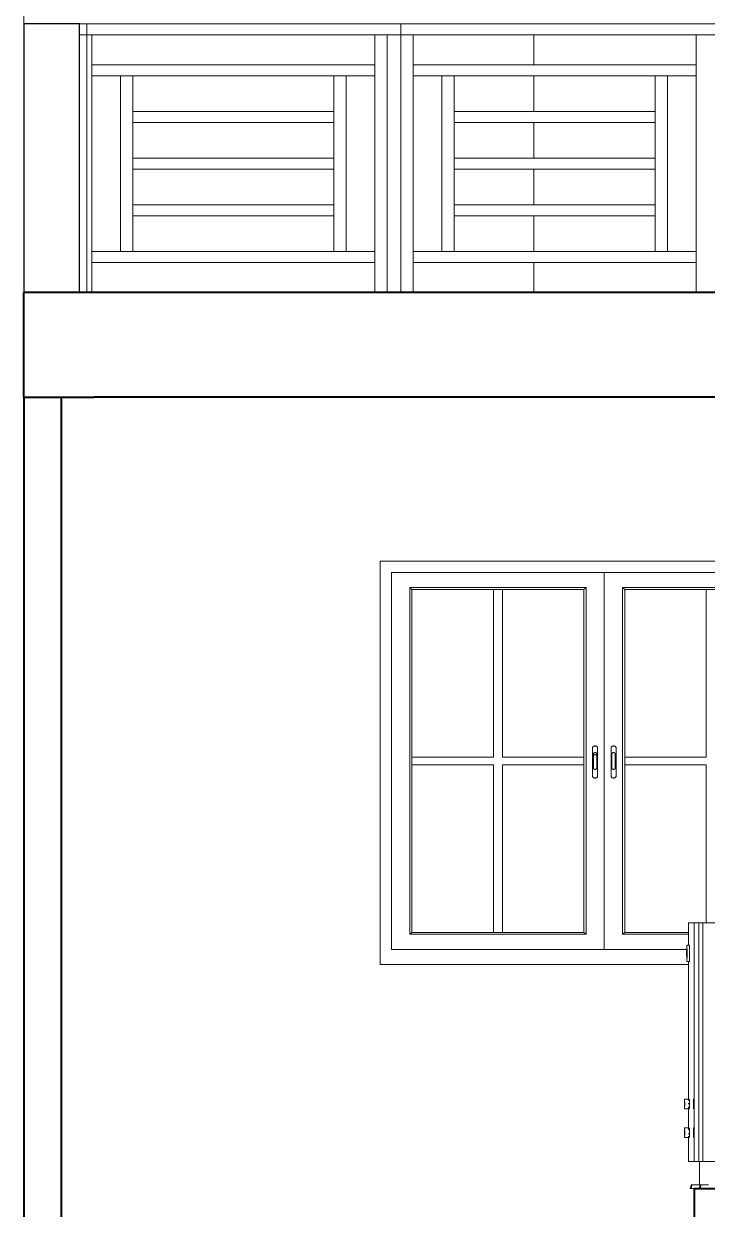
# Model space of a CAD drawing. Header units: inches. Extents: x 136316 to 155547, y -21384 to -17606.
# Drawn here: x 155025.5 to 155117, y -20206.3 to -20047.5 of the extents above; entities that cross this region are included whole.
import ezdxf

# ---------------------------------------------------------------- set-up
doc = ezdxf.new("R2010")
doc.units = ezdxf.units.IN
doc.header["$LTSCALE"] = 0.5
doc.header["$MEASUREMENT"] = 0
for name, color, linetype, lineweight in [('Annotate-Lite.w', 177, 'Continuous', 9), ('PARAPET', 50, 'Continuous', 13), ('wall', 1, 'Continuous', 40), ('wall light', 6, 'Continuous', 25), ('window', 4, 'Continuous', 13)]:
    doc.layers.add(name, color=color, linetype=linetype, lineweight=lineweight)

msp = doc.modelspace()

# ---------------------------------------------------------------- linework, layer by layer
at = {"layer": 'Annotate-Lite.w'}
msp.add_xline((155025.48, -19234.17), (0, 1), dxfattribs=at)
at = {"layer": 'PARAPET'}
for p, q in [((155033.91, -20047.52), (155032.95, -20047.52)), ((155075.97, -20047.52), (155033.91, -20047.52)), ((155033.91, -20083.52), (155033.91, -20047.52)), ((155075.97, -20083.52), (155075.97, -20047.52)), ((155162.01, -20047.52), (155075.97, -20047.52)), ((155032.95, -20049.02), (155034.6, -20049.02)), ((155034.6, -20049.02), (155072.48, -20049.02)), ((155034.6, -20083.52), (155034.6, -20049.02)), ((155075.97, -20049.02), (155072.48, -20049.02)), ((155072.48, -20083.52), (155072.48, -20049.02)), ((155074.13, -20083.52), (155074.13, -20049.02)), ((155077.62, -20049.02), (155075.97, -20049.02)), ((155077.62, -20083.52), (155077.62, -20049.02)), ((155077.62, -20049.02), (155093.77, -20049.02)), ((155093.77, -20053.02), (155093.77, -20049.02)), ((155093.77, -20049.02), (155118.99, -20049.02)), ((155115.5, -20083.52), (155115.5, -20049.02)), ((155072.48, -20053.02), (155034.6, -20053.02)), ((155115.5, -20053.02), (155077.62, -20053.02)), ((155034.6, -20054.52), (155068.64, -20054.52)), ((155038.44, -20078.02), (155038.44, -20054.52)), ((155040.09, -20078.02), (155040.09, -20054.52)), ((155066.99, -20078.02), (155066.99, -20054.52)), ((155068.64, -20078.02), (155068.64, -20054.52)), ((155068.64, -20054.52), (155072.48, -20054.52)), ((155077.62, -20054.52), (155111.66, -20054.52)), ((155081.46, -20078.02), (155081.46, -20054.52)), ((155083.11, -20078.02), (155083.11, -20054.52)), ((155093.77, -20059.27), (155093.77, -20054.52)), ((155110.01, -20078.02), (155110.01, -20054.52)), ((155111.66, -20078.02), (155111.66, -20054.52)), ((155111.66, -20054.52), (155115.5, -20054.52)), ((155066.99, -20059.27), (155040.09, -20059.27)), ((155110.01, -20059.27), (155083.11, -20059.27)), ((155040.09, -20060.77), (155066.99, -20060.77)), ((155083.11, -20060.77), (155110.01, -20060.77)), ((155093.77, -20065.52), (155093.77, -20060.77)), ((155066.99, -20065.52), (155040.09, -20065.52)), ((155110.01, -20065.52), (155083.11, -20065.52)), ((155040.09, -20067.02), (155066.99, -20067.02)), ((155083.11, -20067.02), (155110.01, -20067.02)), ((155093.77, -20071.77), (155093.77, -20067.02)), ((155066.99, -20071.77), (155040.09, -20071.77)), ((155110.01, -20071.77), (155083.11, -20071.77)), ((155040.09, -20073.27), (155066.99, -20073.27)), ((155083.11, -20073.27), (155110.01, -20073.27)), ((155093.77, -20078.02), (155093.77, -20073.27)), ((155068.64, -20078.02), (155034.6, -20078.02)), ((155072.48, -20078.02), (155068.64, -20078.02)), ((155111.66, -20078.02), (155077.62, -20078.02)), ((155115.5, -20078.02), (155111.66, -20078.02)), ((155034.6, -20079.52), (155072.48, -20079.52)), ((155077.62, -20079.52), (155115.5, -20079.52)), ((155093.77, -20083.52), (155093.77, -20079.52))]:
    msp.add_line(p, q, dxfattribs=at)
at = {"layer": 'wall'}
for p, q in [((155025.48, -20097.52), (155025.48, -20083.52)), ((155025.48, -20097.52), (155031.53, -20097.52)), ((155025.48, -20097.52), (155025.48, -20337.52)), ((155030.54, -20323.52), (155030.54, -20097.52)), ((155031.53, -20097.52), (155034.9, -20097.52)), ((155200.03, -20097.52), (155034.9, -20097.52)), ((155115.26, -20203.52), (155115.26, -20217.52)), ((155115.26, -20203.52), (155200.03, -20203.52))]:
    msp.add_line(p, q, dxfattribs=at)
msp.add_lwpolyline([(155234.4, -20088.52), (155234.4, -20083.52), (155033.91, -20083.52), (155032.95, -20083.52), (155028.85, -20083.52), (155025.48, -20083.52)], dxfattribs=at)
at = {"layer": 'wall light'}
for p, q in [((155025.48, -20047.52), (155025.48, -20083.52)), ((155032.95, -20047.52), (155025.48, -20047.52)), ((155032.95, -20083.52), (155032.95, -20047.52))]:
    msp.add_line(p, q, dxfattribs=at)
at = {"layer": 'window'}
for p, q in [((155073.22, -20173.52), (155073.22, -20119.52)), ((155073.22, -20119.52), (155169.22, -20119.52)), ((155074.72, -20171.52), (155074.72, -20121.02)), ((155074.72, -20121.02), (155131.72, -20121.02)), ((155103.22, -20121.02), (155103.22, -20171.52)), ((155100.79, -20123.04), (155077.16, -20123.04)), ((155077.16, -20123.04), (155077.16, -20169.49)), ((155077.46, -20123.29), (155077.16, -20123.04)), ((155077.46, -20123.29), (155077.46, -20169.24)), ((155077.46, -20123.29), (155100.49, -20123.29)), ((155088.37, -20123.29), (155088.37, -20145.76)), ((155089.58, -20123.29), (155089.58, -20145.76)), ((155100.49, -20123.29), (155100.79, -20123.04)), ((155100.49, -20169.24), (155100.49, -20123.29)), ((155100.79, -20169.49), (155100.79, -20123.04)), ((155105.66, -20169.49), (155105.66, -20123.04)), ((155105.66, -20123.04), (155129.29, -20123.04)), ((155105.96, -20123.29), (155105.66, -20123.04)), ((155105.96, -20169.24), (155105.96, -20123.29)), ((155128.99, -20123.29), (155105.96, -20123.29)), ((155116.87, -20123.29), (155116.87, -20145.76)), ((155101.67, -20144.43), (155101.66, -20144.46)), ((155101.66, -20144.46), (155101.66, -20144.5)), ((155101.69, -20144.39), (155101.67, -20144.43)), ((155101.72, -20144.36), (155101.69, -20144.39)), ((155101.75, -20144.33), (155101.72, -20144.36)), ((155101.79, -20144.3), (155101.75, -20144.33)), ((155101.84, -20144.28), (155101.79, -20144.3)), ((155101.89, -20144.27), (155101.84, -20144.28)), ((155101.94, -20144.26), (155101.89, -20144.27)), ((155101.99, -20144.25), (155101.94, -20144.26)), ((155102.04, -20144.26), (155101.99, -20144.25)), ((155102.09, -20144.27), (155102.04, -20144.26)), ((155102.14, -20144.28), (155102.09, -20144.27)), ((155102.19, -20144.3), (155102.14, -20144.28)), ((155102.23, -20144.33), (155102.19, -20144.3)), ((155102.26, -20144.36), (155102.23, -20144.33)), ((155102.29, -20144.39), (155102.26, -20144.36)), ((155102.31, -20144.43), (155102.29, -20144.39)), ((155102.32, -20144.46), (155102.31, -20144.43)), ((155102.33, -20144.5), (155102.31, -20144.43)), ((155102.33, -20144.5), (155102.32, -20144.46)), ((155104.12, -20144.5), (155104.14, -20144.43)), ((155104.12, -20144.5), (155104.13, -20144.46)), ((155104.13, -20144.46), (155104.14, -20144.43)), ((155104.14, -20144.43), (155104.16, -20144.39)), ((155104.16, -20144.39), (155104.19, -20144.36)), ((155104.22, -20144.33), (155104.19, -20144.36)), ((155104.26, -20144.3), (155104.22, -20144.33)), ((155104.26, -20144.3), (155104.31, -20144.28)), ((155104.35, -20144.27), (155104.31, -20144.28)), ((155104.41, -20144.26), (155104.35, -20144.27)), ((155104.46, -20144.25), (155104.41, -20144.26)), ((155104.51, -20144.26), (155104.46, -20144.25)), ((155104.51, -20144.26), (155104.56, -20144.27)), ((155104.56, -20144.27), (155104.61, -20144.28)), ((155104.61, -20144.28), (155104.65, -20144.3)), ((155104.65, -20144.3), (155104.69, -20144.33)), ((155104.69, -20144.33), (155104.73, -20144.36)), ((155104.76, -20144.39), (155104.73, -20144.36)), ((155104.78, -20144.43), (155104.76, -20144.39)), ((155104.79, -20144.46), (155104.78, -20144.43)), ((155104.79, -20144.46), (155104.79, -20144.5)), ((155088.37, -20145.76), (155077.46, -20145.76)), ((155100.49, -20145.76), (155089.58, -20145.76)), ((155101.66, -20144.5), (155101.66, -20148.32)), ((155101.77, -20145.29), (155101.78, -20145.26)), ((155101.77, -20145.31), (155101.77, -20145.29)), ((155101.77, -20145.59), (155101.77, -20145.31)), ((155101.77, -20145.56), (155101.78, -20145.54)), ((155101.77, -20145.59), (155101.77, -20145.56)), ((155101.77, -20147.23), (155101.77, -20145.59)), ((155101.78, -20145.26), (155101.79, -20145.24)), ((155101.78, -20145.54), (155101.79, -20145.52)), ((155101.79, -20145.24), (155101.81, -20145.21)), ((155101.79, -20145.52), (155101.81, -20145.49)), ((155101.81, -20145.21), (155101.83, -20145.19)), ((155101.81, -20145.49), (155101.83, -20145.47)), ((155101.83, -20145.19), (155101.86, -20145.18)), ((155101.83, -20145.47), (155101.86, -20145.46)), ((155101.86, -20145.18), (155101.89, -20145.16)), ((155101.86, -20145.46), (155101.89, -20145.44)), ((155101.89, -20145.16), (155101.92, -20145.15)), ((155101.89, -20145.44), (155101.92, -20145.43)), ((155101.92, -20145.15), (155101.96, -20145.15)), ((155101.92, -20145.43), (155101.96, -20145.43)), ((155101.96, -20145.15), (155101.99, -20145.14)), ((155101.96, -20145.43), (155101.99, -20145.42)), ((155101.99, -20145.14), (155102.03, -20145.15)), ((155101.99, -20145.42), (155102.03, -20145.43)), ((155102.03, -20145.15), (155102.06, -20145.15)), ((155102.03, -20145.43), (155102.06, -20145.43)), ((155102.06, -20145.15), (155102.09, -20145.16)), ((155102.06, -20145.43), (155102.09, -20145.44)), ((155102.09, -20145.16), (155102.12, -20145.18)), ((155102.09, -20145.44), (155102.12, -20145.46)), ((155102.12, -20145.18), (155102.15, -20145.19)), ((155102.12, -20145.46), (155102.15, -20145.47)), ((155102.15, -20145.19), (155102.17, -20145.21)), ((155102.15, -20145.47), (155102.17, -20145.49)), ((155102.17, -20145.21), (155102.19, -20145.24)), ((155102.17, -20145.49), (155102.19, -20145.52)), ((155102.19, -20145.24), (155102.2, -20145.26)), ((155102.19, -20145.52), (155102.2, -20145.54)), ((155102.2, -20145.26), (155102.21, -20145.29)), ((155102.2, -20145.54), (155102.21, -20145.56)), ((155102.21, -20145.29), (155102.22, -20145.31)), ((155102.21, -20145.56), (155102.22, -20145.59)), ((155102.22, -20147.23), (155102.22, -20145.31)), ((155102.33, -20148.32), (155102.33, -20144.5)), ((155104.12, -20148.32), (155104.12, -20144.5)), ((155104.24, -20145.29), (155104.23, -20145.31)), ((155104.23, -20145.31), (155104.23, -20147.23)), ((155104.26, -20145.24), (155104.24, -20145.26)), ((155104.24, -20145.26), (155104.24, -20145.29)), ((155104.28, -20145.21), (155104.26, -20145.24)), ((155104.3, -20145.19), (155104.28, -20145.21)), ((155104.33, -20145.18), (155104.3, -20145.19)), ((155104.36, -20145.16), (155104.33, -20145.18)), ((155104.39, -20145.15), (155104.36, -20145.16)), ((155104.42, -20145.15), (155104.39, -20145.15)), ((155104.46, -20145.14), (155104.42, -20145.15)), ((155104.49, -20145.15), (155104.46, -20145.14)), ((155104.53, -20145.15), (155104.49, -20145.15)), ((155104.56, -20145.16), (155104.53, -20145.15)), ((155104.59, -20145.18), (155104.56, -20145.16)), ((155104.62, -20145.19), (155104.59, -20145.18)), ((155104.64, -20145.21), (155104.62, -20145.19)), ((155104.66, -20145.24), (155104.64, -20145.21)), ((155104.67, -20145.26), (155104.66, -20145.24)), ((155104.68, -20145.29), (155104.67, -20145.26)), ((155104.68, -20145.31), (155104.68, -20145.29)), ((155104.68, -20147.23), (155104.68, -20145.31)), ((155104.79, -20144.5), (155104.79, -20148.32)), ((155105.96, -20145.76), (155116.87, -20145.76)), ((155088.37, -20146.77), (155077.46, -20146.77)), ((155088.37, -20146.77), (155088.37, -20169.24)), ((155089.58, -20146.77), (155089.58, -20169.24)), ((155100.49, -20146.77), (155089.58, -20146.77)), ((155101.77, -20147.23), (155101.77, -20147.26)), ((155101.77, -20147.26), (155101.78, -20147.28)), ((155101.78, -20147.28), (155101.79, -20147.31)), ((155101.79, -20147.31), (155101.81, -20147.33)), ((155101.81, -20147.33), (155101.83, -20147.35)), ((155101.83, -20147.35), (155101.86, -20147.37)), ((155101.86, -20147.37), (155101.89, -20147.38)), ((155101.89, -20147.38), (155101.92, -20147.39)), ((155101.92, -20147.39), (155101.96, -20147.4)), ((155101.96, -20147.4), (155101.99, -20147.4)), ((155101.99, -20147.4), (155102.03, -20147.4)), ((155102.03, -20147.4), (155102.06, -20147.39)), ((155102.06, -20147.39), (155102.09, -20147.38)), ((155102.09, -20147.38), (155102.12, -20147.37)), ((155102.12, -20147.37), (155102.15, -20147.35)), ((155102.15, -20147.35), (155102.17, -20147.33)), ((155102.17, -20147.33), (155102.19, -20147.31)), ((155102.19, -20147.31), (155102.2, -20147.28)), ((155102.2, -20147.28), (155102.21, -20147.26)), ((155102.21, -20147.26), (155102.22, -20147.23)), ((155104.24, -20147.26), (155104.23, -20147.23)), ((155104.24, -20147.28), (155104.24, -20147.26)), ((155104.26, -20147.31), (155104.24, -20147.28)), ((155104.28, -20147.33), (155104.26, -20147.31)), ((155104.3, -20147.35), (155104.28, -20147.33)), ((155104.33, -20147.37), (155104.3, -20147.35)), ((155104.36, -20147.38), (155104.33, -20147.37)), ((155104.39, -20147.39), (155104.36, -20147.38)), ((155104.42, -20147.4), (155104.39, -20147.39)), ((155104.46, -20147.4), (155104.42, -20147.4)), ((155104.49, -20147.4), (155104.46, -20147.4)), ((155104.53, -20147.39), (155104.49, -20147.4)), ((155104.56, -20147.38), (155104.53, -20147.39)), ((155104.59, -20147.37), (155104.56, -20147.38)), ((155104.62, -20147.35), (155104.59, -20147.37)), ((155104.64, -20147.33), (155104.62, -20147.35)), ((155104.66, -20147.31), (155104.64, -20147.33)), ((155104.67, -20147.28), (155104.66, -20147.31)), ((155104.68, -20147.26), (155104.67, -20147.28)), ((155104.68, -20147.23), (155104.68, -20147.26)), ((155105.96, -20146.77), (155116.87, -20146.77)), ((155116.87, -20146.77), (155116.87, -20167.93)), ((155101.66, -20148.36), (155101.66, -20148.32)), ((155101.66, -20148.32), (155101.67, -20148.4)), ((155101.66, -20148.36), (155101.67, -20148.4)), ((155101.67, -20148.4), (155101.69, -20148.43)), ((155101.69, -20148.43), (155101.72, -20148.46)), ((155101.72, -20148.46), (155101.75, -20148.49)), ((155101.75, -20148.49), (155101.79, -20148.52)), ((155101.79, -20148.52), (155101.84, -20148.54)), ((155101.84, -20148.54), (155101.89, -20148.55)), ((155101.89, -20148.55), (155101.94, -20148.56)), ((155101.94, -20148.56), (155101.99, -20148.57)), ((155101.99, -20148.57), (155102.04, -20148.56)), ((155102.04, -20148.56), (155102.09, -20148.55)), ((155102.09, -20148.55), (155102.14, -20148.54)), ((155102.14, -20148.54), (155102.19, -20148.52)), ((155102.19, -20148.52), (155102.23, -20148.49)), ((155102.23, -20148.49), (155102.26, -20148.46)), ((155102.26, -20148.46), (155102.29, -20148.43)), ((155102.29, -20148.43), (155102.31, -20148.4)), ((155102.31, -20148.4), (155102.32, -20148.36)), ((155102.32, -20148.36), (155102.33, -20148.32)), ((155104.13, -20148.36), (155104.12, -20148.32)), ((155104.14, -20148.4), (155104.13, -20148.36)), ((155104.14, -20148.4), (155104.16, -20148.43)), ((155104.16, -20148.43), (155104.19, -20148.46)), ((155104.19, -20148.46), (155104.22, -20148.49)), ((155104.26, -20148.52), (155104.22, -20148.49)), ((155104.31, -20148.54), (155104.26, -20148.52)), ((155104.31, -20148.54), (155104.35, -20148.55)), ((155104.41, -20148.56), (155104.35, -20148.55)), ((155104.46, -20148.57), (155104.41, -20148.56)), ((155104.46, -20148.57), (155104.51, -20148.56)), ((155104.51, -20148.56), (155104.56, -20148.55)), ((155104.61, -20148.54), (155104.56, -20148.55)), ((155104.65, -20148.52), (155104.61, -20148.54)), ((155104.65, -20148.52), (155104.69, -20148.49)), ((155104.69, -20148.49), (155104.73, -20148.46)), ((155104.73, -20148.46), (155104.76, -20148.43)), ((155104.78, -20148.4), (155104.76, -20148.43)), ((155104.79, -20148.32), (155104.78, -20148.4)), ((155104.79, -20148.36), (155104.78, -20148.4)), ((155104.79, -20148.36), (155104.79, -20148.32)), ((155114.51, -20167.93), (155115.26, -20167.93)), ((155114.51, -20171), (155114.51, -20167.93)), ((155115.26, -20199.94), (155115.26, -20167.93)), ((155115.26, -20167.93), (155115.89, -20167.93)), ((155115.89, -20167.93), (155115.89, -20199.94)), ((155116.41, -20167.93), (155115.89, -20167.93)), ((155116.41, -20167.93), (155116.41, -20199.94)), ((155116.41, -20167.93), (155157.41, -20167.93)), ((155077.46, -20169.24), (155077.16, -20169.49)), ((155077.16, -20169.49), (155100.79, -20169.49)), ((155077.46, -20169.24), (155100.49, -20169.24)), ((155100.79, -20169.49), (155100.49, -20169.24)), ((155105.66, -20169.49), (155105.96, -20169.24)), ((155114.51, -20169.49), (155105.66, -20169.49)), ((155114.51, -20169.24), (155105.96, -20169.24)), ((155114.25, -20171.28), (155114.26, -20171.11)), ((155114.25, -20171.5), (155114.25, -20171.28)), ((155114.26, -20171), (155114.27, -20170.96)), ((155114.26, -20171.11), (155114.26, -20171)), ((155114.27, -20170.96), (155114.28, -20171)), ((155114.61, -20170.96), (155114.27, -20170.96)), ((155114.28, -20171), (155114.29, -20171.11)), ((155114.29, -20171.11), (155114.29, -20171.28)), ((155114.29, -20171.28), (155114.3, -20171.5)), ((155114.61, -20170.96), (155114.6, -20171)), ((155114.61, -20171), (155114.61, -20170.96)), ((155114.62, -20171.11), (155114.61, -20171)), ((155114.63, -20171.28), (155114.62, -20171.11)), ((155114.63, -20171.5), (155114.63, -20171.28)), ((155114.25, -20171.52), (155074.72, -20171.52)), ((155114.24, -20171.76), (155114.25, -20171.52)), ((155114.24, -20171.76), (155114.24, -20172.05)), ((155114.24, -20172.33), (155114.24, -20172.05)), ((155114.25, -20172.59), (155114.24, -20172.33)), ((155114.25, -20171.52), (155114.25, -20171.5)), ((155114.25, -20172.81), (155114.25, -20172.59)), ((155114.25, -20172.81), (155114.26, -20172.98)), ((155114.26, -20172.98), (155114.26, -20173.09)), ((155114.28, -20173.09), (155114.29, -20172.98)), ((155114.3, -20172.59), (155114.29, -20172.81)), ((155114.29, -20172.98), (155114.29, -20172.81)), ((155114.3, -20171.5), (155114.3, -20171.76)), ((155114.3, -20171.76), (155114.3, -20172.05)), ((155114.3, -20172.05), (155114.3, -20172.33)), ((155114.3, -20172.33), (155114.3, -20172.59)), ((155114.61, -20173.09), (155114.62, -20172.98)), ((155114.62, -20172.98), (155114.63, -20172.81)), ((155114.63, -20171.76), (155114.63, -20171.5)), ((155114.64, -20172.05), (155114.63, -20171.76)), ((155114.63, -20172.33), (155114.64, -20172.05)), ((155114.63, -20172.59), (155114.63, -20172.33)), ((155114.63, -20172.81), (155114.63, -20172.59)), ((155073.22, -20173.52), (155114.51, -20173.52)), ((155114.26, -20173.09), (155114.27, -20173.13)), ((155114.27, -20173.13), (155114.28, -20173.09)), ((155114.61, -20173.13), (155114.27, -20173.13)), ((155114.51, -20191.65), (155114.51, -20173.09)), ((155114.61, -20173.13), (155114.6, -20173.09)), ((155114.61, -20173.09), (155114.61, -20173.13)), ((155113.95, -20191.84), (155113.96, -20191.76)), ((155113.95, -20191.84), (155113.95, -20191.93)), ((155113.95, -20192.02), (155113.95, -20191.93)), ((155113.95, -20192.12), (155113.95, -20192.02)), ((155113.95, -20192.12), (155113.95, -20192.22)), ((155113.97, -20191.58), (155113.96, -20191.61)), ((155113.96, -20191.65), (155113.96, -20191.61)), ((155113.96, -20191.7), (155113.96, -20191.65)), ((155113.96, -20191.7), (155113.96, -20191.76)), ((155113.98, -20191.61), (155113.97, -20191.58)), ((155113.97, -20191.58), (155113.97, -20191.58)), ((155113.97, -20191.58), (155113.97, -20191.58)), ((155114.6, -20191.58), (155113.97, -20191.58)), ((155113.98, -20191.65), (155113.98, -20191.61)), ((155113.98, -20191.65), (155113.98, -20191.7)), ((155113.98, -20191.7), (155113.98, -20191.76)), ((155113.98, -20191.76), (155113.98, -20191.84)), ((155113.99, -20191.93), (155113.98, -20191.84)), ((155113.99, -20191.93), (155113.99, -20192.02)), ((155113.99, -20192.12), (155113.99, -20192.02)), ((155113.99, -20192.12), (155113.99, -20192.22)), ((155114.51, -20191.76), (155114.51, -20191.7)), ((155114.51, -20192.22), (155114.51, -20192.12)), ((155114.58, -20192.22), (155114.58, -20192.12)), ((155114.59, -20191.61), (155114.6, -20191.58)), ((155114.59, -20191.61), (155114.59, -20191.65)), ((155114.59, -20191.76), (155114.59, -20191.7)), ((155114.59, -20192.12), (155114.59, -20192.12)), ((155114.6, -20191.58), (155114.6, -20191.61)), ((155114.6, -20191.58), (155114.6, -20191.58)), ((155114.6, -20191.58), (155114.6, -20191.58)), ((155114.6, -20191.61), (155114.61, -20191.65)), ((155114.61, -20191.65), (155114.61, -20191.7)), ((155114.61, -20191.76), (155114.61, -20191.7)), ((155114.61, -20191.84), (155114.61, -20191.76)), ((155114.61, -20191.84), (155114.62, -20191.93)), ((155114.61, -20192.12), (155114.61, -20192.12)), ((155114.62, -20192.02), (155114.62, -20191.93)), ((155114.62, -20192.02), (155114.62, -20192.12)), ((155114.62, -20192.22), (155114.62, -20192.12)), ((155115.16, -20191.65), (155115.17, -20191.61)), ((155115.16, -20191.7), (155115.16, -20191.65)), ((155115.16, -20191.7), (155115.16, -20191.76)), ((155115.16, -20191.84), (155115.16, -20191.76)), ((155115.16, -20191.84), (155115.16, -20191.93)), ((155115.16, -20192.02), (155115.16, -20191.93)), ((155115.16, -20192.12), (155115.16, -20192.02)), ((155115.16, -20192.12), (155115.16, -20192.22)), ((155115.17, -20191.58), (155115.18, -20191.58)), ((155115.26, -20191.58), (155115.17, -20191.58)), ((155115.17, -20191.58), (155115.17, -20191.58)), ((155115.17, -20191.58), (155115.17, -20191.61)), ((155115.18, -20191.61), (155115.18, -20191.58)), ((155115.18, -20191.65), (155115.18, -20191.61)), ((155115.18, -20191.65), (155115.18, -20191.7)), ((155115.18, -20191.7), (155115.19, -20191.76)), ((155115.19, -20191.76), (155115.19, -20191.84)), ((155115.19, -20191.93), (155115.19, -20191.84)), ((155115.19, -20191.93), (155115.19, -20192.02)), ((155115.19, -20192.12), (155115.19, -20192.02)), ((155115.19, -20192.12), (155115.19, -20192.22)), ((155113.95, -20192.32), (155113.95, -20192.22)), ((155113.95, -20192.41), (155113.95, -20192.32)), ((155113.95, -20192.51), (155113.95, -20192.41)), ((155113.95, -20192.59), (155113.95, -20192.51)), ((155113.96, -20192.67), (155113.95, -20192.59)), ((155113.96, -20192.67), (155113.96, -20192.73)), ((155113.96, -20192.79), (155113.96, -20192.73)), ((155113.96, -20192.79), (155113.96, -20192.82)), ((155113.97, -20192.85), (155113.96, -20192.82)), ((155113.97, -20192.85), (155113.98, -20192.82)), ((155113.97, -20192.85), (155113.97, -20192.86)), ((155113.97, -20192.85), (155113.97, -20192.86)), ((155113.97, -20192.86), (155114.6, -20192.86)), ((155113.99, -20192.51), (155113.98, -20192.59)), ((155113.98, -20192.59), (155113.98, -20192.67)), ((155113.98, -20192.73), (155113.98, -20192.67)), ((155113.98, -20192.79), (155113.98, -20192.73)), ((155113.98, -20192.79), (155113.98, -20192.82)), ((155113.99, -20192.22), (155113.99, -20192.32)), ((155113.99, -20192.41), (155113.99, -20192.32)), ((155113.99, -20192.41), (155113.99, -20192.51)), ((155114.51, -20192.67), (155114.51, -20192.59)), ((155114.51, -20192.79), (155114.51, -20192.73)), ((155114.51, -20195.45), (155114.51, -20192.82)), ((155114.58, -20192.59), (155114.59, -20192.67)), ((155114.59, -20192.17), (155114.59, -20192.12)), ((155114.59, -20192.17), (155114.59, -20192.22)), ((155114.59, -20192.79), (155114.59, -20192.73)), ((155114.6, -20192.85), (155114.59, -20192.82)), ((155114.6, -20192.82), (155114.61, -20192.79)), ((155114.6, -20192.82), (155114.6, -20192.85)), ((155114.6, -20192.86), (155114.6, -20192.85)), ((155114.6, -20192.86), (155114.6, -20192.85)), ((155114.61, -20192.17), (155114.61, -20192.12)), ((155114.61, -20192.17), (155114.61, -20192.22)), ((155114.61, -20192.59), (155114.62, -20192.51)), ((155114.61, -20192.67), (155114.61, -20192.59)), ((155114.61, -20192.73), (155114.61, -20192.67)), ((155114.61, -20192.73), (155114.61, -20192.79)), ((155114.62, -20192.32), (155114.62, -20192.22)), ((155114.62, -20192.41), (155114.62, -20192.32)), ((155114.62, -20192.51), (155114.62, -20192.41)), ((155115.16, -20192.32), (155115.16, -20192.22)), ((155115.16, -20192.41), (155115.16, -20192.32)), ((155115.16, -20192.51), (155115.16, -20192.41)), ((155115.16, -20192.59), (155115.16, -20192.51)), ((155115.16, -20192.67), (155115.16, -20192.59)), ((155115.16, -20192.67), (155115.16, -20192.73)), ((155115.16, -20192.79), (155115.16, -20192.73)), ((155115.16, -20192.79), (155115.17, -20192.82)), ((155115.17, -20192.85), (155115.17, -20192.82)), ((155115.18, -20192.85), (155115.17, -20192.86)), ((155115.17, -20192.85), (155115.17, -20192.86)), ((155115.17, -20192.86), (155115.26, -20192.86)), ((155115.18, -20192.73), (155115.19, -20192.67)), ((155115.18, -20192.79), (155115.18, -20192.73)), ((155115.18, -20192.79), (155115.18, -20192.82)), ((155115.18, -20192.85), (155115.18, -20192.82)), ((155115.19, -20192.22), (155115.19, -20192.32)), ((155115.19, -20192.41), (155115.19, -20192.32)), ((155115.19, -20192.41), (155115.19, -20192.51)), ((155115.19, -20192.51), (155115.19, -20192.59)), ((155115.19, -20192.59), (155115.19, -20192.67)), ((155113.96, -20195.6), (155113.95, -20195.68)), ((155113.95, -20195.77), (155113.95, -20195.68)), ((155113.95, -20195.77), (155113.95, -20195.86)), ((155113.95, -20195.86), (155113.95, -20195.96)), ((155113.95, -20196.06), (155113.95, -20195.96)), ((155113.95, -20196.06), (155113.95, -20196.16)), ((155113.95, -20196.16), (155113.95, -20196.25)), ((155113.95, -20196.25), (155113.95, -20196.35)), ((155113.95, -20196.35), (155113.95, -20196.43)), ((155113.95, -20196.43), (155113.96, -20196.51)), ((155113.96, -20195.45), (155113.97, -20195.42)), ((155113.96, -20195.49), (155113.96, -20195.45)), ((155113.96, -20195.49), (155113.96, -20195.54)), ((155113.96, -20195.6), (155113.96, -20195.54)), ((155113.96, -20196.57), (155113.96, -20196.51)), ((155113.96, -20196.57), (155113.96, -20196.63)), ((155113.96, -20196.67), (155113.96, -20196.63)), ((155113.96, -20196.67), (155113.97, -20196.69)), ((155113.97, -20195.42), (155113.98, -20195.45)), ((155113.97, -20195.42), (155113.97, -20195.42)), ((155113.97, -20195.42), (155113.97, -20195.42)), ((155113.97, -20195.42), (155114.6, -20195.42)), ((155113.98, -20196.67), (155113.97, -20196.69)), ((155113.97, -20196.7), (155113.97, -20196.69)), ((155113.97, -20196.7), (155113.97, -20196.69)), ((155114.6, -20196.7), (155113.97, -20196.7)), ((155113.98, -20195.45), (155113.98, -20195.49)), ((155113.98, -20195.54), (155113.98, -20195.49)), ((155113.98, -20195.54), (155113.98, -20195.6)), ((155113.98, -20195.68), (155113.98, -20195.6)), ((155113.98, -20195.68), (155113.99, -20195.77)), ((155113.98, -20196.43), (155113.99, -20196.35)), ((155113.98, -20196.51), (155113.98, -20196.43)), ((155113.98, -20196.51), (155113.98, -20196.57)), ((155113.98, -20196.57), (155113.98, -20196.63)), ((155113.98, -20196.67), (155113.98, -20196.63)), ((155113.99, -20195.86), (155113.99, -20195.77)), ((155113.99, -20195.86), (155113.99, -20195.96)), ((155113.99, -20196.06), (155113.99, -20195.96)), ((155113.99, -20196.16), (155113.99, -20196.06)), ((155113.99, -20196.16), (155113.99, -20196.25)), ((155113.99, -20196.35), (155113.99, -20196.25)), ((155114.51, -20195.54), (155114.51, -20195.49)), ((155114.51, -20195.68), (155114.51, -20195.6)), ((155114.51, -20196.25), (155114.51, -20196.16)), ((155114.51, -20196.57), (155114.51, -20196.51)), ((155114.51, -20199.94), (155114.51, -20196.63)), ((155114.58, -20195.68), (155114.59, -20195.6)), ((155114.58, -20196.25), (155114.58, -20196.16)), ((155114.6, -20195.42), (155114.59, -20195.45)), ((155114.59, -20195.54), (155114.59, -20195.49)), ((155114.59, -20196.19), (155114.59, -20196.16)), ((155114.59, -20196.19), (155114.59, -20196.23)), ((155114.59, -20196.23), (155114.59, -20196.25)), ((155114.59, -20196.51), (155114.59, -20196.57)), ((155114.59, -20196.63), (155114.59, -20196.67)), ((155114.59, -20196.67), (155114.6, -20196.69)), ((155114.6, -20195.45), (155114.6, -20195.42)), ((155114.6, -20195.42), (155114.6, -20195.42)), ((155114.6, -20195.42), (155114.6, -20195.42)), ((155114.61, -20195.49), (155114.6, -20195.45)), ((155114.61, -20196.63), (155114.6, -20196.67)), ((155114.6, -20196.69), (155114.6, -20196.67)), ((155114.6, -20196.69), (155114.6, -20196.7)), ((155114.6, -20196.69), (155114.6, -20196.7)), ((155114.61, -20195.54), (155114.61, -20195.49)), ((155114.61, -20195.6), (155114.61, -20195.54)), ((155114.61, -20195.6), (155114.61, -20195.68)), ((155114.62, -20195.77), (155114.61, -20195.68)), ((155114.61, -20196.16), (155114.61, -20196.19)), ((155114.61, -20196.23), (155114.61, -20196.19)), ((155114.61, -20196.25), (155114.61, -20196.23)), ((155114.61, -20196.43), (155114.62, -20196.35)), ((155114.61, -20196.51), (155114.61, -20196.43)), ((155114.61, -20196.57), (155114.61, -20196.51)), ((155114.61, -20196.63), (155114.61, -20196.57)), ((155114.62, -20195.77), (155114.62, -20195.86)), ((155114.62, -20195.96), (155114.62, -20195.86)), ((155114.62, -20195.96), (155114.62, -20196.06)), ((155114.62, -20196.16), (155114.62, -20196.06)), ((155114.62, -20196.25), (155114.62, -20196.16)), ((155114.62, -20196.35), (155114.62, -20196.25)), ((155115.16, -20195.49), (155115.17, -20195.45)), ((155115.16, -20195.49), (155115.16, -20195.54)), ((155115.16, -20195.6), (155115.16, -20195.54)), ((155115.16, -20195.6), (155115.16, -20195.68)), ((155115.16, -20195.77), (155115.16, -20195.68)), ((155115.16, -20195.77), (155115.16, -20195.86)), ((155115.16, -20195.86), (155115.16, -20195.96)), ((155115.16, -20196.06), (155115.16, -20195.96)), ((155115.16, -20196.06), (155115.16, -20196.16)), ((155115.16, -20196.16), (155115.16, -20196.25)), ((155115.16, -20196.25), (155115.16, -20196.35)), ((155115.16, -20196.35), (155115.16, -20196.43)), ((155115.16, -20196.43), (155115.16, -20196.51)), ((155115.16, -20196.57), (155115.16, -20196.51)), ((155115.16, -20196.57), (155115.16, -20196.63)), ((155115.17, -20196.67), (155115.16, -20196.63)), ((155115.17, -20195.45), (155115.17, -20195.42)), ((155115.17, -20195.42), (155115.17, -20195.42)), ((155115.18, -20195.42), (155115.17, -20195.42)), ((155115.17, -20195.42), (155115.26, -20195.42)), ((155115.17, -20196.67), (155115.17, -20196.69)), ((155115.17, -20196.7), (155115.17, -20196.69)), ((155115.17, -20196.7), (155115.18, -20196.69)), ((155115.26, -20196.7), (155115.17, -20196.7)), ((155115.18, -20195.42), (155115.18, -20195.45)), ((155115.18, -20195.45), (155115.18, -20195.49)), ((155115.18, -20195.54), (155115.18, -20195.49)), ((155115.18, -20195.54), (155115.19, -20195.6)), ((155115.19, -20196.51), (155115.18, -20196.57)), ((155115.18, -20196.57), (155115.18, -20196.63)), ((155115.18, -20196.67), (155115.18, -20196.63)), ((155115.18, -20196.67), (155115.18, -20196.69)), ((155115.19, -20195.68), (155115.19, -20195.6)), ((155115.19, -20195.68), (155115.19, -20195.77)), ((155115.19, -20195.86), (155115.19, -20195.77)), ((155115.19, -20195.86), (155115.19, -20195.96)), ((155115.19, -20196.06), (155115.19, -20195.96)), ((155115.19, -20196.16), (155115.19, -20196.06)), ((155115.19, -20196.16), (155115.19, -20196.25)), ((155115.19, -20196.35), (155115.19, -20196.25)), ((155115.19, -20196.43), (155115.19, -20196.35)), ((155115.19, -20196.51), (155115.19, -20196.43)), ((155115.26, -20199.94), (155114.51, -20199.94)), ((155115.26, -20199.94), (155115.89, -20199.94)), ((155115.89, -20199.94), (155115.97, -20199.94)), ((155115.96, -20199.94), (155115.96, -20203.03)), ((155115.97, -20203.03), (155115.97, -20199.94)), ((155115.97, -20199.94), (155116.41, -20199.94)), ((155157.41, -20199.94), (155116.41, -20199.94)), ((155114.72, -20203.52), (155114.83, -20203.08)), ((155114.84, -20203.07), (155114.83, -20203.07)), ((155114.83, -20203.08), (155114.83, -20203.07)), ((155114.85, -20203.05), (155114.84, -20203.06)), ((155114.84, -20203.06), (155114.84, -20203.07)), ((155114.84, -20203.06), (155114.84, -20203.06)), ((155114.84, -20203.06), (155114.84, -20203.06)), ((155114.84, -20203.52), (155114.94, -20203.08)), ((155114.86, -20203.04), (155114.85, -20203.05)), ((155114.85, -20203.05), (155114.85, -20203.05)), ((155114.85, -20203.05), (155114.85, -20203.05)), ((155114.86, -20203.04), (155114.86, -20203.04)), ((155114.86, -20203.04), (155114.87, -20203.04)), ((155114.87, -20203.04), (155114.87, -20203.03)), ((155114.88, -20203.03), (155114.87, -20203.03)), ((155114.88, -20203.03), (155114.88, -20203.03)), ((155114.88, -20203.03), (155114.89, -20203.03)), ((155114.9, -20203.03), (155114.89, -20203.03)), ((155114.89, -20203.03), (155114.89, -20203.03)), ((155114.9, -20203.03), (155114.9, -20203.03)), ((155114.9, -20203.03), (155114.91, -20203.03)), ((155114.91, -20203.03), (155114.91, -20203.03)), ((155114.91, -20203.03), (155115.01, -20203.03)), ((155114.94, -20203.08), (155114.95, -20203.07)), ((155114.95, -20203.06), (155114.96, -20203.05)), ((155114.95, -20203.07), (155114.95, -20203.06)), ((155114.95, -20203.06), (155114.95, -20203.06)), ((155114.95, -20203.06), (155114.95, -20203.06)), ((155114.95, -20203.07), (155114.95, -20203.07)), ((155114.96, -20203.05), (155114.97, -20203.04)), ((155114.96, -20203.05), (155114.96, -20203.05)), ((155114.96, -20203.05), (155114.96, -20203.05)), ((155114.98, -20203.03), (155114.97, -20203.04)), ((155114.97, -20203.04), (155114.97, -20203.04)), ((155114.97, -20203.04), (155114.97, -20203.04)), ((155114.98, -20203.03), (155114.98, -20203.03)), ((155115.02, -20203.03), (155115.01, -20203.03)), ((155116.08, -20203.03), (155115.02, -20203.03)), ((155115.93, -20203.52), (155116.04, -20203.08)), ((155115.96, -20203.03), (155115.97, -20203.03)), ((155115.97, -20203.03), (155116.09, -20203.03)), ((155116.04, -20203.06), (155116.04, -20203.07)), ((155116.04, -20203.06), (155116.04, -20203.06)), ((155116.04, -20203.06), (155116.05, -20203.06)), ((155116.04, -20203.07), (155116.04, -20203.07)), ((155116.04, -20203.08), (155116.04, -20203.07)), ((155116.04, -20203.52), (155116.15, -20203.08)), ((155116.05, -20203.05), (155116.05, -20203.05)), ((155116.06, -20203.05), (155116.05, -20203.05)), ((155116.05, -20203.05), (155116.05, -20203.06)), ((155116.06, -20203.04), (155116.06, -20203.05)), ((155116.07, -20203.04), (155116.06, -20203.04)), ((155116.07, -20203.04), (155116.07, -20203.03)), ((155116.08, -20203.03), (155116.07, -20203.03)), ((155116.07, -20203.04), (155116.07, -20203.04)), ((155116.08, -20203.03), (155116.08, -20203.03)), ((155116.08, -20203.03), (155116.09, -20203.03)), ((155116.1, -20203.03), (155116.09, -20203.03)), ((155116.09, -20203.03), (155116.09, -20203.03)), ((155116.11, -20203.03), (155116.1, -20203.03)), ((155116.11, -20203.03), (155116.12, -20203.03)), ((155116.11, -20203.03), (155116.11, -20203.03)), ((155116.12, -20203.03), (155116.2, -20203.03)), ((155116.15, -20203.07), (155116.15, -20203.06)), ((155116.15, -20203.06), (155116.15, -20203.06)), ((155116.16, -20203.06), (155116.15, -20203.06)), ((155116.15, -20203.07), (155116.15, -20203.07)), ((155116.15, -20203.08), (155116.15, -20203.07)), ((155116.17, -20203.05), (155116.16, -20203.05)), ((155116.16, -20203.05), (155116.16, -20203.05)), ((155116.16, -20203.06), (155116.16, -20203.05)), ((155116.17, -20203.07), (155116.16, -20203.08)), ((155116.17, -20203.05), (155116.17, -20203.04)), ((155116.18, -20203.04), (155116.17, -20203.04)), ((155116.17, -20203.04), (155116.17, -20203.04)), ((155116.18, -20203.05), (155116.17, -20203.05)), ((155116.17, -20203.06), (155116.17, -20203.05)), ((155116.17, -20203.06), (155116.17, -20203.07)), ((155116.17, -20203.06), (155116.17, -20203.06)), ((155116.17, -20203.06), (155116.17, -20203.06)), ((155116.17, -20203.07), (155116.17, -20203.07)), ((155116.18, -20203.03), (155116.19, -20203.03)), ((155116.18, -20203.03), (155116.18, -20203.04)), ((155116.18, -20203.04), (155116.18, -20203.05)), ((155116.18, -20203.04), (155116.18, -20203.04)), ((155116.19, -20203.04), (155116.18, -20203.04)), ((155116.18, -20203.05), (155116.18, -20203.05)), ((155116.2, -20203.03), (155116.19, -20203.03)), ((155116.19, -20203.04), (155116.19, -20203.03)), ((155116.19, -20203.03), (155116.19, -20203.03)), ((155116.21, -20203.03), (155116.2, -20203.03)), ((155116.2, -20203.03), (155116.2, -20203.03)), ((155116.2, -20203.03), (155116.2, -20203.03)), ((155116.21, -20203.03), (155116.21, -20203.03)), ((155116.21, -20203.03), (155116.22, -20203.03)), ((155116.22, -20203.03), (155116.22, -20203.03)), ((155116.22, -20203.03), (155116.22, -20203.03)), ((155116.22, -20203.03), (155117.16, -20203.03)), ((155114.72, -20203.52), (155114.84, -20203.52)), ((155114.84, -20203.52), (155115.26, -20203.52))]:
    msp.add_line(p, q, dxfattribs=at)

doc.saveas('drawing.dxf')
